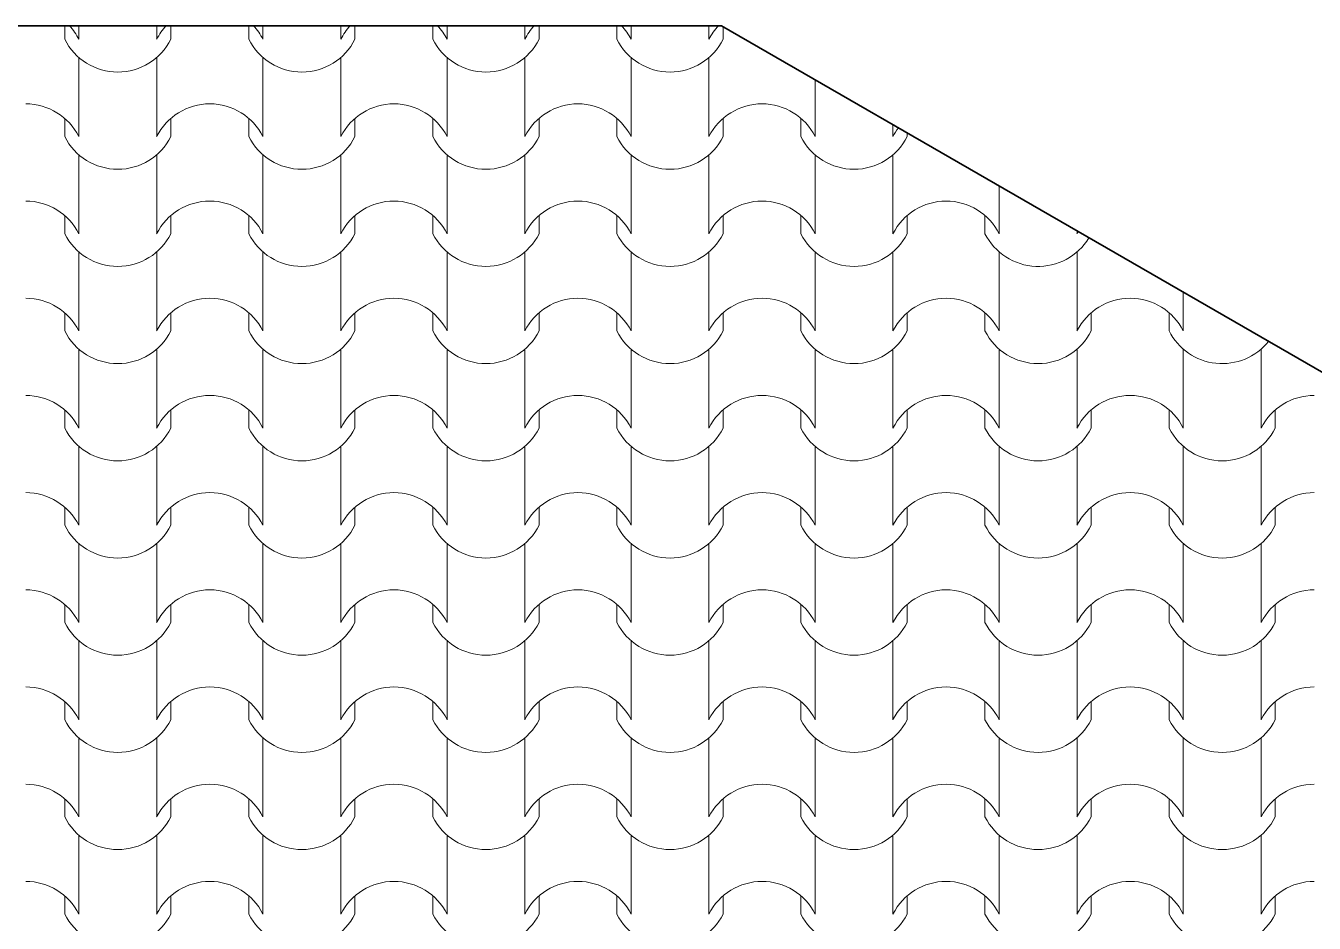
# Model space of a CAD drawing. Header units: millimetres. Extents: x 102766 to 172228, y -127504 to -81044.
# Drawn here: x 114076 to 116068, y -99147 to -97758 of the extents above; entities that cross this region are included whole.
import ezdxf

# ---------------------------------------------------------------- set-up
doc = ezdxf.new("R2010")
doc.units = ezdxf.units.MM
doc.header["$MEASUREMENT"] = 0
doc.layers.add('2D Drafting - General_Pen_No__105', color=7, linetype='Continuous', lineweight=13, true_color=0xcae6ff)
doc.layers.add('2D Drafting - General_Pen_No__82', color=7, linetype='Continuous', lineweight=20, true_color=0xaaaaaa)
doc.layers.add('Shell - Roof_Pen_No__21', color=7, linetype='Continuous', lineweight=35)

# ---------------------------------------------------------------- blocks, each defined once
blk = doc.blocks.new('*X4')
at = {"layer": '2D Drafting - General_Pen_No__82', "linetype": 'Continuous'}
for p, q in [((114136.6, -97758.4), (114136.6, -97779.4)), ((114158.6, -97758.4), (114158.6, -97779.4)), ((114278.8, -97758.4), (114278.8, -97779.4)), ((114300.8, -97758.4), (114300.8, -97779.4)), ((114421.1, -97758.4), (114421.1, -97779.4)), ((114443.1, -97758.4), (114443.1, -97779.4)), ((114563.3, -97758.4), (114563.3, -97779.4)), ((114585.3, -97758.4), (114585.3, -97779.4)), ((114705.6, -97758.4), (114705.6, -97779.4)), ((114727.6, -97758.4), (114727.6, -97779.4)), ((114847.8, -97758.4), (114847.8, -97779.4)), ((114869.8, -97758.4), (114869.8, -97779.4)), ((114990, -97758.4), (114990, -97779.4)), ((115012, -97758.4), (115012, -97779.4)), ((115132.3, -97758.4), (115132.3, -97779.4)), ((115154.3, -97760), (115154.3, -97779.4)), ((114158.6, -97807.8), (114158.6, -97868.8)), ((114278.8, -97807.8), (114278.8, -97868.8)), ((114443.1, -97807.8), (114443.1, -97868.8)), ((114563.3, -97807.8), (114563.3, -97868.8)), ((114727.6, -97807.8), (114727.6, -97868.8)), ((114847.8, -97807.8), (114847.8, -97868.8)), ((115012, -97807.8), (115012, -97868.8)), ((115132.3, -97807.8), (115132.3, -97868.8)), ((115296.5, -97842.2), (115296.5, -97868.8)), ((114158.6, -97868.8), (114158.6, -97929.8)), ((114278.8, -97868.8), (114278.8, -97929.8)), ((114443.1, -97868.8), (114443.1, -97929.8)), ((114563.3, -97868.8), (114563.3, -97929.8)), ((114727.6, -97868.8), (114727.6, -97929.8)), ((114847.8, -97868.8), (114847.8, -97929.8)), ((115012, -97868.8), (115012, -97929.8)), ((115132.3, -97868.8), (115132.3, -97929.8)), ((115296.5, -97868.8), (115296.5, -97929.8)), ((114136.6, -97901.7), (114136.6, -97929.8)), ((114300.8, -97901.7), (114300.8, -97929.8)), ((114421.1, -97901.7), (114421.1, -97929.8)), ((114585.3, -97901.7), (114585.3, -97929.8)), ((114705.6, -97901.7), (114705.6, -97929.8)), ((114869.8, -97901.7), (114869.8, -97929.8)), ((114990, -97901.7), (114990, -97929.8)), ((115154.3, -97901.7), (115154.3, -97929.8)), ((115274.5, -97901.7), (115274.5, -97929.8)), ((115416.8, -97911.6), (115416.8, -97929.8)), ((115438.8, -97924.3), (115438.8, -97929.8)), ((114158.6, -97958.2), (114158.6, -98019.1)), ((114278.8, -97958.2), (114278.8, -98019.1)), ((114443.1, -97958.2), (114443.1, -98019.1)), ((114563.3, -97958.2), (114563.3, -98019.1)), ((114727.6, -97958.2), (114727.6, -98019.1)), ((114847.8, -97958.2), (114847.8, -98019.1)), ((115012, -97958.2), (115012, -98019.1)), ((115132.3, -97958.2), (115132.3, -98019.1)), ((115296.5, -97958.2), (115296.5, -98019.1)), ((115416.8, -97958.2), (115416.8, -98019.1)), ((115581, -98006.4), (115581, -98019.1)), ((114158.6, -98019.1), (114158.6, -98080.1)), ((114278.8, -98019.1), (114278.8, -98080.1)), ((114443.1, -98019.1), (114443.1, -98080.1)), ((114563.3, -98019.1), (114563.3, -98080.1)), ((114727.6, -98019.1), (114727.6, -98080.1)), ((114847.8, -98019.1), (114847.8, -98080.1)), ((115012, -98019.1), (115012, -98080.1)), ((115132.3, -98019.1), (115132.3, -98080.1)), ((115296.5, -98019.1), (115296.5, -98080.1)), ((115416.8, -98019.1), (115416.8, -98080.1)), ((115581, -98019.1), (115581, -98080.1)), ((114136.6, -98052.1), (114136.6, -98080.1)), ((114300.8, -98052.1), (114300.8, -98080.1)), ((114421.1, -98052.1), (114421.1, -98080.1)), ((114585.3, -98052.1), (114585.3, -98080.1)), ((114705.6, -98052.1), (114705.6, -98080.1)), ((114869.8, -98052.1), (114869.8, -98080.1)), ((114990, -98052.1), (114990, -98080.1)), ((115154.3, -98052.1), (115154.3, -98080.1)), ((115274.5, -98052.1), (115274.5, -98080.1)), ((115438.8, -98052.1), (115438.8, -98080.1)), ((115559, -98052.1), (115559, -98080.1)), ((115701.2, -98075.8), (115701.2, -98080.1)), ((114158.6, -98108.5), (114158.6, -98169.5)), ((114278.8, -98108.5), (114278.8, -98169.5)), ((114443.1, -98108.5), (114443.1, -98169.5)), ((114563.3, -98108.5), (114563.3, -98169.5)), ((114727.6, -98108.5), (114727.6, -98169.5)), ((114847.8, -98108.5), (114847.8, -98169.5)), ((115012, -98108.5), (115012, -98169.5)), ((115132.3, -98108.5), (115132.3, -98169.5)), ((115296.5, -98108.5), (115296.5, -98169.5)), ((115416.8, -98108.5), (115416.8, -98169.5)), ((115581, -98108.5), (115581, -98169.5)), ((115701.2, -98108.5), (115701.2, -98169.5)), ((114158.6, -98169.5), (114158.6, -98230.4)), ((114278.8, -98169.5), (114278.8, -98230.4)), ((114443.1, -98169.5), (114443.1, -98230.4)), ((114563.3, -98169.5), (114563.3, -98230.4)), ((114727.6, -98169.5), (114727.6, -98230.4)), ((114847.8, -98169.5), (114847.8, -98230.4)), ((115012, -98169.5), (115012, -98230.4)), ((115132.3, -98169.5), (115132.3, -98230.4)), ((115296.5, -98169.5), (115296.5, -98230.4)), ((115416.8, -98169.5), (115416.8, -98230.4)), ((115581, -98169.5), (115581, -98230.4)), ((115701.2, -98169.5), (115701.2, -98230.4)), ((115865.5, -98170.7), (115865.5, -98230.4)), ((114136.6, -98202.4), (114136.6, -98230.4)), ((114300.8, -98202.4), (114300.8, -98230.4)), ((114421.1, -98202.4), (114421.1, -98230.4)), ((114585.3, -98202.4), (114585.3, -98230.4)), ((114705.6, -98202.4), (114705.6, -98230.4)), ((114869.8, -98202.4), (114869.8, -98230.4)), ((114990, -98202.4), (114990, -98230.4)), ((115154.3, -98202.4), (115154.3, -98230.4)), ((115274.5, -98202.4), (115274.5, -98230.4)), ((115438.8, -98202.4), (115438.8, -98230.4)), ((115559, -98202.4), (115559, -98230.4)), ((115723.2, -98202.4), (115723.2, -98230.4)), ((115843.5, -98202.4), (115843.5, -98230.4)), ((114158.6, -98258.8), (114158.6, -98319.8)), ((114278.8, -98258.8), (114278.8, -98319.8)), ((114443.1, -98258.8), (114443.1, -98319.8)), ((114563.3, -98258.8), (114563.3, -98319.8)), ((114727.6, -98258.8), (114727.6, -98319.8)), ((114847.8, -98258.8), (114847.8, -98319.8)), ((115012, -98258.8), (115012, -98319.8)), ((115132.3, -98258.8), (115132.3, -98319.8)), ((115296.5, -98258.8), (115296.5, -98319.8)), ((115416.8, -98258.8), (115416.8, -98319.8)), ((115581, -98258.8), (115581, -98319.8)), ((115701.2, -98258.8), (115701.2, -98319.8)), ((115865.5, -98258.8), (115865.5, -98319.8)), ((115985.7, -98258.8), (115985.7, -98319.8)), ((114158.6, -98319.8), (114158.6, -98380.8)), ((114278.8, -98319.8), (114278.8, -98380.8)), ((114443.1, -98319.8), (114443.1, -98380.8)), ((114563.3, -98319.8), (114563.3, -98380.8)), ((114727.6, -98319.8), (114727.6, -98380.8)), ((114847.8, -98319.8), (114847.8, -98380.8)), ((115012, -98319.8), (115012, -98380.8)), ((115132.3, -98319.8), (115132.3, -98380.8)), ((115296.5, -98319.8), (115296.5, -98380.8)), ((115416.8, -98319.8), (115416.8, -98380.8)), ((115581, -98319.8), (115581, -98380.8)), ((115701.2, -98319.8), (115701.2, -98380.8)), ((115865.5, -98319.8), (115865.5, -98380.8)), ((115985.7, -98319.8), (115985.7, -98380.8)), ((114136.6, -98352.7), (114136.6, -98380.8)), ((114300.8, -98352.7), (114300.8, -98380.8)), ((114421.1, -98352.7), (114421.1, -98380.8)), ((114585.3, -98352.7), (114585.3, -98380.8)), ((114705.6, -98352.7), (114705.6, -98380.8)), ((114869.8, -98352.7), (114869.8, -98380.8)), ((114990, -98352.7), (114990, -98380.8)), ((115154.3, -98352.7), (115154.3, -98380.8)), ((115274.5, -98352.7), (115274.5, -98380.8)), ((115438.8, -98352.7), (115438.8, -98380.8)), ((115559, -98352.7), (115559, -98380.8)), ((115723.2, -98352.7), (115723.2, -98380.8)), ((115843.5, -98352.7), (115843.5, -98380.8)), ((116007.7, -98352.7), (116007.7, -98380.8)), ((114158.6, -98409.2), (114158.6, -98470.1)), ((114278.8, -98409.2), (114278.8, -98470.1)), ((114443.1, -98409.2), (114443.1, -98470.1)), ((114563.3, -98409.2), (114563.3, -98470.1)), ((114727.6, -98409.2), (114727.6, -98470.1)), ((114847.8, -98409.2), (114847.8, -98470.1)), ((115012, -98409.2), (115012, -98470.1)), ((115132.3, -98409.2), (115132.3, -98470.1)), ((115296.5, -98409.2), (115296.5, -98470.1)), ((115416.8, -98409.2), (115416.8, -98470.1)), ((115581, -98409.2), (115581, -98470.1)), ((115701.2, -98409.2), (115701.2, -98470.1)), ((115865.5, -98409.2), (115865.5, -98470.1)), ((115985.7, -98409.2), (115985.7, -98470.1)), ((114158.6, -98470.1), (114158.6, -98531.1)), ((114278.8, -98470.1), (114278.8, -98531.1)), ((114443.1, -98470.1), (114443.1, -98531.1)), ((114563.3, -98470.1), (114563.3, -98531.1)), ((114727.6, -98470.1), (114727.6, -98531.1)), ((114847.8, -98470.1), (114847.8, -98531.1)), ((115012, -98470.1), (115012, -98531.1)), ((115132.3, -98470.1), (115132.3, -98531.1)), ((115296.5, -98470.1), (115296.5, -98531.1)), ((115416.8, -98470.1), (115416.8, -98531.1)), ((115581, -98470.1), (115581, -98531.1)), ((115701.2, -98470.1), (115701.2, -98531.1)), ((115865.5, -98470.1), (115865.5, -98531.1)), ((115985.7, -98470.1), (115985.7, -98531.1)), ((114136.6, -98503.1), (114136.6, -98531.1)), ((114300.8, -98503.1), (114300.8, -98531.1)), ((114421.1, -98503.1), (114421.1, -98531.1)), ((114585.3, -98503.1), (114585.3, -98531.1)), ((114705.6, -98503.1), (114705.6, -98531.1)), ((114869.8, -98503.1), (114869.8, -98531.1)), ((114990, -98503.1), (114990, -98531.1)), ((115154.3, -98503.1), (115154.3, -98531.1)), ((115274.5, -98503.1), (115274.5, -98531.1)), ((115438.8, -98503.1), (115438.8, -98531.1)), ((115559, -98503.1), (115559, -98531.1)), ((115723.2, -98503.1), (115723.2, -98531.1)), ((115843.5, -98503.1), (115843.5, -98531.1)), ((116007.7, -98503.1), (116007.7, -98531.1)), ((114158.6, -98559.5), (114158.6, -98620.5)), ((114278.8, -98559.5), (114278.8, -98620.5)), ((114443.1, -98559.5), (114443.1, -98620.5)), ((114563.3, -98559.5), (114563.3, -98620.5)), ((114727.6, -98559.5), (114727.6, -98620.5)), ((114847.8, -98559.5), (114847.8, -98620.5)), ((115012, -98559.5), (115012, -98620.5)), ((115132.3, -98559.5), (115132.3, -98620.5)), ((115296.5, -98559.5), (115296.5, -98620.5)), ((115416.8, -98559.5), (115416.8, -98620.5)), ((115581, -98559.5), (115581, -98620.5)), ((115701.2, -98559.5), (115701.2, -98620.5)), ((115865.5, -98559.5), (115865.5, -98620.5)), ((115985.7, -98559.5), (115985.7, -98620.5)), ((114158.6, -98620.5), (114158.6, -98681.4)), ((114278.8, -98620.5), (114278.8, -98681.4)), ((114443.1, -98620.5), (114443.1, -98681.4)), ((114563.3, -98620.5), (114563.3, -98681.4)), ((114727.6, -98620.5), (114727.6, -98681.4)), ((114847.8, -98620.5), (114847.8, -98681.4)), ((115012, -98620.5), (115012, -98681.4)), ((115132.3, -98620.5), (115132.3, -98681.4)), ((115296.5, -98620.5), (115296.5, -98681.4)), ((115416.8, -98620.5), (115416.8, -98681.4)), ((115581, -98620.5), (115581, -98681.4)), ((115701.2, -98620.5), (115701.2, -98681.4)), ((115865.5, -98620.5), (115865.5, -98681.4)), ((115985.7, -98620.5), (115985.7, -98681.4)), ((114136.6, -98653.4), (114136.6, -98681.4)), ((114300.8, -98653.4), (114300.8, -98681.4)), ((114421.1, -98653.4), (114421.1, -98681.4)), ((114585.3, -98653.4), (114585.3, -98681.4)), ((114705.6, -98653.4), (114705.6, -98681.4)), ((114869.8, -98653.4), (114869.8, -98681.4)), ((114990, -98653.4), (114990, -98681.4)), ((115154.3, -98653.4), (115154.3, -98681.4)), ((115274.5, -98653.4), (115274.5, -98681.4)), ((115438.8, -98653.4), (115438.8, -98681.4)), ((115559, -98653.4), (115559, -98681.4)), ((115723.2, -98653.4), (115723.2, -98681.4)), ((115843.5, -98653.4), (115843.5, -98681.4)), ((116007.7, -98653.4), (116007.7, -98681.4)), ((114158.6, -98709.8), (114158.6, -98770.8)), ((114278.8, -98709.8), (114278.8, -98770.8)), ((114443.1, -98709.8), (114443.1, -98770.8)), ((114563.3, -98709.8), (114563.3, -98770.8)), ((114727.6, -98709.8), (114727.6, -98770.8)), ((114847.8, -98709.8), (114847.8, -98770.8)), ((115012, -98709.8), (115012, -98770.8)), ((115132.3, -98709.8), (115132.3, -98770.8)), ((115296.5, -98709.8), (115296.5, -98770.8)), ((115416.8, -98709.8), (115416.8, -98770.8)), ((115581, -98709.8), (115581, -98770.8)), ((115701.2, -98709.8), (115701.2, -98770.8)), ((115865.5, -98709.8), (115865.5, -98770.8)), ((115985.7, -98709.8), (115985.7, -98770.8)), ((114158.6, -98770.8), (114158.6, -98831.8)), ((114278.8, -98770.8), (114278.8, -98831.8)), ((114443.1, -98770.8), (114443.1, -98831.8)), ((114563.3, -98770.8), (114563.3, -98831.8)), ((114727.6, -98770.8), (114727.6, -98831.8)), ((114847.8, -98770.8), (114847.8, -98831.8)), ((115012, -98770.8), (115012, -98831.8)), ((115132.3, -98770.8), (115132.3, -98831.8)), ((115296.5, -98770.8), (115296.5, -98831.8)), ((115416.8, -98770.8), (115416.8, -98831.8)), ((115581, -98770.8), (115581, -98831.8)), ((115701.2, -98770.8), (115701.2, -98831.8)), ((115865.5, -98770.8), (115865.5, -98831.8)), ((115985.7, -98770.8), (115985.7, -98831.8)), ((114136.6, -98803.8), (114136.6, -98831.8)), ((114300.8, -98803.8), (114300.8, -98831.8)), ((114421.1, -98803.8), (114421.1, -98831.8)), ((114585.3, -98803.8), (114585.3, -98831.8)), ((114705.6, -98803.8), (114705.6, -98831.8)), ((114869.8, -98803.8), (114869.8, -98831.8)), ((114990, -98803.8), (114990, -98831.8)), ((115154.3, -98803.8), (115154.3, -98831.8)), ((115274.5, -98803.8), (115274.5, -98831.8)), ((115438.8, -98803.8), (115438.8, -98831.8)), ((115559, -98803.8), (115559, -98831.8)), ((115723.2, -98803.8), (115723.2, -98831.8)), ((115843.5, -98803.8), (115843.5, -98831.8)), ((116007.7, -98803.8), (116007.7, -98831.8)), ((114158.6, -98860.2), (114158.6, -98921.1)), ((114278.8, -98860.2), (114278.8, -98921.1)), ((114443.1, -98860.2), (114443.1, -98921.1)), ((114563.3, -98860.2), (114563.3, -98921.1)), ((114727.6, -98860.2), (114727.6, -98921.1)), ((114847.8, -98860.2), (114847.8, -98921.1)), ((115012, -98860.2), (115012, -98921.1)), ((115132.3, -98860.2), (115132.3, -98921.1)), ((115296.5, -98860.2), (115296.5, -98921.1)), ((115416.8, -98860.2), (115416.8, -98921.1)), ((115581, -98860.2), (115581, -98921.1)), ((115701.2, -98860.2), (115701.2, -98921.1)), ((115865.5, -98860.2), (115865.5, -98921.1)), ((115985.7, -98860.2), (115985.7, -98921.1)), ((114158.6, -98921.1), (114158.6, -98982.1)), ((114278.8, -98921.1), (114278.8, -98982.1)), ((114443.1, -98921.1), (114443.1, -98982.1)), ((114563.3, -98921.1), (114563.3, -98982.1)), ((114727.6, -98921.1), (114727.6, -98982.1)), ((114847.8, -98921.1), (114847.8, -98982.1)), ((115012, -98921.1), (115012, -98982.1)), ((115132.3, -98921.1), (115132.3, -98982.1)), ((115296.5, -98921.1), (115296.5, -98982.1)), ((115416.8, -98921.1), (115416.8, -98982.1)), ((115581, -98921.1), (115581, -98982.1)), ((115701.2, -98921.1), (115701.2, -98982.1)), ((115865.5, -98921.1), (115865.5, -98982.1)), ((115985.7, -98921.1), (115985.7, -98982.1)), ((114136.6, -98954.1), (114136.6, -98982.1)), ((114300.8, -98954.1), (114300.8, -98982.1)), ((114421.1, -98954.1), (114421.1, -98982.1)), ((114585.3, -98954.1), (114585.3, -98982.1)), ((114705.6, -98954.1), (114705.6, -98982.1)), ((114869.8, -98954.1), (114869.8, -98982.1)), ((114990, -98954.1), (114990, -98982.1)), ((115154.3, -98954.1), (115154.3, -98982.1)), ((115274.5, -98954.1), (115274.5, -98982.1)), ((115438.8, -98954.1), (115438.8, -98982.1)), ((115559, -98954.1), (115559, -98982.1)), ((115723.2, -98954.1), (115723.2, -98982.1)), ((115843.5, -98954.1), (115843.5, -98982.1)), ((116007.7, -98954.1), (116007.7, -98982.1)), ((114158.6, -99010.5), (114158.6, -99071.5)), ((114278.8, -99010.5), (114278.8, -99071.5)), ((114443.1, -99010.5), (114443.1, -99071.5)), ((114563.3, -99010.5), (114563.3, -99071.5)), ((114727.6, -99010.5), (114727.6, -99071.5)), ((114847.8, -99010.5), (114847.8, -99071.5)), ((115012, -99010.5), (115012, -99071.5)), ((115132.3, -99010.5), (115132.3, -99071.5)), ((115296.5, -99010.5), (115296.5, -99071.5)), ((115416.8, -99010.5), (115416.8, -99071.5)), ((115581, -99010.5), (115581, -99071.5)), ((115701.2, -99010.5), (115701.2, -99071.5)), ((115865.5, -99010.5), (115865.5, -99071.5)), ((115985.7, -99010.5), (115985.7, -99071.5)), ((114158.6, -99071.5), (114158.6, -99132.5)), ((114278.8, -99071.5), (114278.8, -99132.5)), ((114443.1, -99071.5), (114443.1, -99132.5)), ((114563.3, -99071.5), (114563.3, -99132.5)), ((114727.6, -99071.5), (114727.6, -99132.5)), ((114847.8, -99071.5), (114847.8, -99132.5)), ((115012, -99071.5), (115012, -99132.5)), ((115132.3, -99071.5), (115132.3, -99132.5)), ((115296.5, -99071.5), (115296.5, -99132.5)), ((115416.8, -99071.5), (115416.8, -99132.5)), ((115581, -99071.5), (115581, -99132.5)), ((115701.2, -99071.5), (115701.2, -99132.5)), ((115865.5, -99071.5), (115865.5, -99132.5)), ((115985.7, -99071.5), (115985.7, -99132.5)), ((114136.6, -99104.4), (114136.6, -99132.5)), ((114300.8, -99104.4), (114300.8, -99132.5)), ((114421.1, -99104.4), (114421.1, -99132.5)), ((114585.3, -99104.4), (114585.3, -99132.5)), ((114705.6, -99104.4), (114705.6, -99132.5)), ((114869.8, -99104.4), (114869.8, -99132.5)), ((114990, -99104.4), (114990, -99132.5)), ((115154.3, -99104.4), (115154.3, -99132.5)), ((115274.5, -99104.4), (115274.5, -99132.5)), ((115438.8, -99104.4), (115438.8, -99132.5)), ((115559, -99104.4), (115559, -99132.5)), ((115723.2, -99104.4), (115723.2, -99132.5)), ((115843.5, -99104.4), (115843.5, -99132.5)), ((116007.7, -99104.4), (116007.7, -99132.5))]:
    blk.add_line(p, q, dxfattribs=at)
for centre, radius, start, end in [((114076.2, -97821.4), 92.5, 26.9885, 42.9115), ((114361.2, -97821.4), 92.5, 137.0885, 153.0115), ((114360.7, -97821.4), 92.5, 26.9885, 42.9115), ((114645.7, -97821.4), 92.5, 137.0885, 153.0115), ((114645.2, -97821.4), 92.5, 26.9885, 42.9115), ((114930.2, -97821.4), 92.5, 137.0885, 153.0115), ((114929.6, -97821.4), 92.5, 26.9885, 42.9115), ((115214.7, -97821.4), 92.5, 137.0885, 153.0115), ((114218.7, -97738.1), 91.9, 206.7044, 333.2956), ((114503.2, -97738.1), 91.9, 206.7044, 333.2956), ((114787.7, -97738.1), 91.9, 206.7044, 333.2956), ((115072.2, -97738.1), 91.9, 206.7044, 333.2956), ((114076.2, -97971.7), 92.5, 26.9885, 89.8295), ((114361.2, -97971.7), 92.5, 90.1705, 153.0115), ((114360.7, -97971.7), 92.5, 26.9885, 89.8295), ((114645.7, -97971.7), 92.5, 90.1705, 153.0115), ((114645.2, -97971.7), 92.5, 26.9885, 89.8295), ((114930.2, -97971.7), 92.5, 90.1705, 153.0115), ((114929.6, -97971.7), 92.5, 26.9885, 89.8295), ((115214.7, -97971.7), 92.5, 90.1705, 153.0115), ((115214.1, -97971.7), 92.5, 26.9885, 89.8295), ((114218.7, -97888.5), 91.9, 206.7044, 333.2956), ((114503.2, -97888.5), 91.9, 206.7044, 333.2956), ((114787.7, -97888.5), 91.9, 206.7044, 333.2956), ((115072.2, -97888.5), 91.9, 206.7044, 333.2956), ((115356.6, -97888.5), 91.9, 206.7044, 333.2956), ((115499.2, -97971.7), 92.5, 143.2413, 153.0115), ((114076.2, -98122.1), 92.5, 26.9885, 89.8295), ((114361.2, -98122.1), 92.5, 90.1705, 153.0115), ((114360.7, -98122.1), 92.5, 26.9885, 89.8295), ((114645.7, -98122.1), 92.5, 90.1705, 153.0115), ((114645.2, -98122.1), 92.5, 26.9885, 89.8295), ((114930.2, -98122.1), 92.5, 90.1705, 153.0115), ((114929.6, -98122.1), 92.5, 26.9885, 89.8295), ((115214.7, -98122.1), 92.5, 90.1705, 153.0115), ((115214.1, -98122.1), 92.5, 26.9885, 89.8295), ((115499.2, -98122.1), 92.5, 90.1705, 153.0115), ((115498.6, -98122.1), 92.5, 26.9885, 89.8295), ((114218.7, -98038.8), 91.9, 206.7044, 333.2956), ((114503.2, -98038.8), 91.9, 206.7044, 333.2956), ((114787.7, -98038.8), 91.9, 206.7044, 333.2956), ((115072.2, -98038.8), 91.9, 206.7044, 333.2956), ((115356.6, -98038.8), 91.9, 206.7044, 333.2956), ((115641.1, -98038.8), 91.9, 206.7044, 328.7373), ((115783.6, -98122.1), 92.5, 150.7225, 153.0115), ((114076.2, -98272.4), 92.5, 26.9885, 89.8295), ((114361.2, -98272.4), 92.5, 90.1705, 153.0115), ((114360.7, -98272.4), 92.5, 26.9885, 89.8295), ((114645.7, -98272.4), 92.5, 90.1705, 153.0115), ((114645.2, -98272.4), 92.5, 26.9885, 89.8295), ((114930.2, -98272.4), 92.5, 90.1705, 153.0115), ((114929.6, -98272.4), 92.5, 26.9885, 89.8295), ((115214.7, -98272.4), 92.5, 90.1705, 153.0115), ((115214.1, -98272.4), 92.5, 26.9885, 89.8295), ((115499.2, -98272.4), 92.5, 90.1705, 153.0115), ((115498.6, -98272.4), 92.5, 26.9885, 89.8295), ((115783.6, -98272.4), 92.5, 90.1705, 153.0115), ((115783.1, -98272.4), 92.5, 26.9885, 89.8295), ((114218.7, -98189.1), 91.9, 206.7044, 333.2956), ((114503.2, -98189.1), 91.9, 206.7044, 333.2956), ((114787.7, -98189.1), 91.9, 206.7044, 333.2956), ((115072.2, -98189.1), 91.9, 206.7044, 333.2956), ((115356.6, -98189.1), 91.9, 206.7044, 333.2956), ((115641.1, -98189.1), 91.9, 206.7044, 333.2956), ((115925.6, -98189.1), 91.9, 206.7044, 321.1934), ((114076.2, -98422.7), 92.5, 26.9885, 89.8295), ((114361.2, -98422.7), 92.5, 90.1705, 153.0115), ((114360.7, -98422.7), 92.5, 26.9885, 89.8295), ((114645.7, -98422.7), 92.5, 90.1705, 153.0115), ((114645.2, -98422.7), 92.5, 26.9885, 89.8295), ((114930.2, -98422.7), 92.5, 90.1705, 153.0115), ((114929.6, -98422.7), 92.5, 26.9885, 89.8295), ((115214.7, -98422.7), 92.5, 90.1705, 153.0115), ((115214.1, -98422.7), 92.5, 26.9885, 89.8295), ((115499.2, -98422.7), 92.5, 90.1705, 153.0115), ((115498.6, -98422.7), 92.5, 26.9885, 89.8295), ((115783.6, -98422.7), 92.5, 90.1705, 153.0115), ((115783.1, -98422.7), 92.5, 26.9885, 89.8295), ((116068.1, -98422.7), 92.5, 90.1705, 153.0115), ((114218.7, -98339.5), 91.9, 206.7044, 333.2956), ((114503.2, -98339.5), 91.9, 206.7044, 333.2956), ((114787.7, -98339.5), 91.9, 206.7044, 333.2956), ((115072.2, -98339.5), 91.9, 206.7044, 333.2956), ((115356.6, -98339.5), 91.9, 206.7044, 333.2956), ((115641.1, -98339.5), 91.9, 206.7044, 333.2956), ((115925.6, -98339.5), 91.9, 206.7044, 333.2956), ((114076.2, -98573.1), 92.5, 26.9885, 89.8295), ((114361.2, -98573.1), 92.5, 90.1705, 153.0115), ((114360.7, -98573.1), 92.5, 26.9885, 89.8295), ((114645.7, -98573.1), 92.5, 90.1705, 153.0115), ((114645.2, -98573.1), 92.5, 26.9885, 89.8295), ((114930.2, -98573.1), 92.5, 90.1705, 153.0115), ((114929.6, -98573.1), 92.5, 26.9885, 89.8295), ((115214.7, -98573.1), 92.5, 90.1705, 153.0115), ((115214.1, -98573.1), 92.5, 26.9885, 89.8295), ((115499.2, -98573.1), 92.5, 90.1705, 153.0115), ((115498.6, -98573.1), 92.5, 26.9885, 89.8295), ((115783.6, -98573.1), 92.5, 90.1705, 153.0115), ((115783.1, -98573.1), 92.5, 26.9885, 89.8295), ((116068.1, -98573.1), 92.5, 90.1705, 153.0115), ((114218.7, -98489.8), 91.9, 206.7044, 333.2956), ((114503.2, -98489.8), 91.9, 206.7044, 333.2956), ((114787.7, -98489.8), 91.9, 206.7044, 333.2956), ((115072.2, -98489.8), 91.9, 206.7044, 333.2956), ((115356.6, -98489.8), 91.9, 206.7044, 333.2956), ((115641.1, -98489.8), 91.9, 206.7044, 333.2956), ((115925.6, -98489.8), 91.9, 206.7044, 333.2956), ((114076.2, -98723.4), 92.5, 26.9885, 89.8295), ((114361.2, -98723.4), 92.5, 90.1705, 153.0115), ((114360.7, -98723.4), 92.5, 26.9885, 89.8295), ((114645.7, -98723.4), 92.5, 90.1705, 153.0115), ((114645.2, -98723.4), 92.5, 26.9885, 89.8295), ((114930.2, -98723.4), 92.5, 90.1705, 153.0115), ((114929.6, -98723.4), 92.5, 26.9885, 89.8295), ((115214.7, -98723.4), 92.5, 90.1705, 153.0115), ((115214.1, -98723.4), 92.5, 26.9885, 89.8295), ((115499.2, -98723.4), 92.5, 90.1705, 153.0115), ((115498.6, -98723.4), 92.5, 26.9885, 89.8295), ((115783.6, -98723.4), 92.5, 90.1705, 153.0115), ((115783.1, -98723.4), 92.5, 26.9885, 89.8295), ((116068.1, -98723.4), 92.5, 90.1705, 153.0115), ((114218.7, -98640.1), 91.9, 206.7044, 333.2956), ((114503.2, -98640.1), 91.9, 206.7044, 333.2956), ((114787.7, -98640.1), 91.9, 206.7044, 333.2956), ((115072.2, -98640.1), 91.9, 206.7044, 333.2956), ((115356.6, -98640.1), 91.9, 206.7044, 333.2956), ((115641.1, -98640.1), 91.9, 206.7044, 333.2956), ((115925.6, -98640.1), 91.9, 206.7044, 333.2956), ((114076.2, -98873.7), 92.5, 26.9885, 89.8295), ((114361.2, -98873.7), 92.5, 90.1705, 153.0115), ((114360.7, -98873.7), 92.5, 26.9885, 89.8295), ((114645.7, -98873.7), 92.5, 90.1705, 153.0115), ((114645.2, -98873.7), 92.5, 26.9885, 89.8295), ((114930.2, -98873.7), 92.5, 90.1705, 153.0115), ((114929.6, -98873.7), 92.5, 26.9885, 89.8295), ((115214.7, -98873.7), 92.5, 90.1705, 153.0115), ((115214.1, -98873.7), 92.5, 26.9885, 89.8295), ((115499.2, -98873.7), 92.5, 90.1705, 153.0115), ((115498.6, -98873.7), 92.5, 26.9885, 89.8295), ((115783.6, -98873.7), 92.5, 90.1705, 153.0115), ((115783.1, -98873.7), 92.5, 26.9885, 89.8295), ((116068.1, -98873.7), 92.5, 90.1705, 153.0115), ((114218.7, -98790.5), 91.9, 206.7044, 333.2956), ((114503.2, -98790.5), 91.9, 206.7044, 333.2956), ((114787.7, -98790.5), 91.9, 206.7044, 333.2956), ((115072.2, -98790.5), 91.9, 206.7044, 333.2956), ((115356.6, -98790.5), 91.9, 206.7044, 333.2956), ((115641.1, -98790.5), 91.9, 206.7044, 333.2956), ((115925.6, -98790.5), 91.9, 206.7044, 333.2956), ((114076.2, -99024.1), 92.5, 26.9885, 89.8295), ((114361.2, -99024.1), 92.5, 90.1705, 153.0115), ((114360.7, -99024.1), 92.5, 26.9885, 89.8295), ((114645.7, -99024.1), 92.5, 90.1705, 153.0115), ((114645.2, -99024.1), 92.5, 26.9885, 89.8295), ((114930.2, -99024.1), 92.5, 90.1705, 153.0115), ((114929.6, -99024.1), 92.5, 26.9885, 89.8295), ((115214.7, -99024.1), 92.5, 90.1705, 153.0115), ((115214.1, -99024.1), 92.5, 26.9885, 89.8295), ((115499.2, -99024.1), 92.5, 90.1705, 153.0115), ((115498.6, -99024.1), 92.5, 26.9885, 89.8295), ((115783.6, -99024.1), 92.5, 90.1705, 153.0115), ((115783.1, -99024.1), 92.5, 26.9885, 89.8295), ((116068.1, -99024.1), 92.5, 90.1705, 153.0115), ((114218.7, -98940.8), 91.9, 206.7044, 333.2956), ((114503.2, -98940.8), 91.9, 206.7044, 333.2956), ((114787.7, -98940.8), 91.9, 206.7044, 333.2956), ((115072.2, -98940.8), 91.9, 206.7044, 333.2956), ((115356.6, -98940.8), 91.9, 206.7044, 333.2956), ((115641.1, -98940.8), 91.9, 206.7044, 333.2956), ((115925.6, -98940.8), 91.9, 206.7044, 333.2956), ((114076.2, -99174.4), 92.5, 26.9885, 89.8295), ((114361.2, -99174.4), 92.5, 90.1705, 153.0115), ((114360.7, -99174.4), 92.5, 26.9885, 89.8295), ((114645.7, -99174.4), 92.5, 90.1705, 153.0115), ((114645.2, -99174.4), 92.5, 26.9885, 89.8295), ((114930.2, -99174.4), 92.5, 90.1705, 153.0115), ((114929.6, -99174.4), 92.5, 26.9885, 89.8295), ((115214.7, -99174.4), 92.5, 90.1705, 153.0115), ((115214.1, -99174.4), 92.5, 26.9885, 89.8295), ((115499.2, -99174.4), 92.5, 90.1705, 153.0115), ((115498.6, -99174.4), 92.5, 26.9885, 89.8295), ((115783.6, -99174.4), 92.5, 90.1705, 153.0115), ((115783.1, -99174.4), 92.5, 26.9885, 89.8295), ((116068.1, -99174.4), 92.5, 90.1705, 153.0115), ((114218.7, -99091.1), 91.9, 206.7044, 333.2956), ((114503.2, -99091.1), 91.9, 206.7044, 333.2956), ((114787.7, -99091.1), 91.9, 206.7044, 333.2956), ((115072.2, -99091.1), 91.9, 206.7044, 333.2956), ((115356.6, -99091.1), 91.9, 206.7044, 333.2956), ((115641.1, -99091.1), 91.9, 206.7044, 333.2956), ((115925.6, -99091.1), 91.9, 206.7044, 333.2956)]:
    blk.add_arc(centre, radius, start, end, dxfattribs=at)
blk = doc.blocks.new('Fill_2')
at = {"layer": '2D Drafting - General_Pen_No__105', "linetype": 'Continuous'}
for p, q in [((115151.5, -97758.4), (110450.8, -97758.4)), ((119851.6, -100472.1), (115151.5, -97758.4))]:
    blk.add_line(p, q, dxfattribs=at)
at = {"layer": '2D Drafting - General_Pen_No__82', "linetype": 'Continuous'}
blk.add_blockref('*X4', (0, 0), dxfattribs=at)

msp = doc.modelspace()

# ---------------------------------------------------------------- linework, layer by layer
at = {"layer": 'Shell - Roof_Pen_No__21', "linetype": 'Continuous'}
for p, q in [((110450.8, -97758.4), (115151.5, -97758.4)), ((119851.6, -100472.1), (115151.5, -97758.4)), ((119851.8, -100472.1), (115151.5, -97758.5))]:
    msp.add_line(p, q, dxfattribs=at)

# ---------------------------------------------------------------- block references
at = {"layer": '2D Drafting - General_Pen_No__82', "linetype": 'Continuous'}
msp.add_blockref('Fill_2', (0, 0), dxfattribs=at)

doc.saveas('drawing.dxf')
